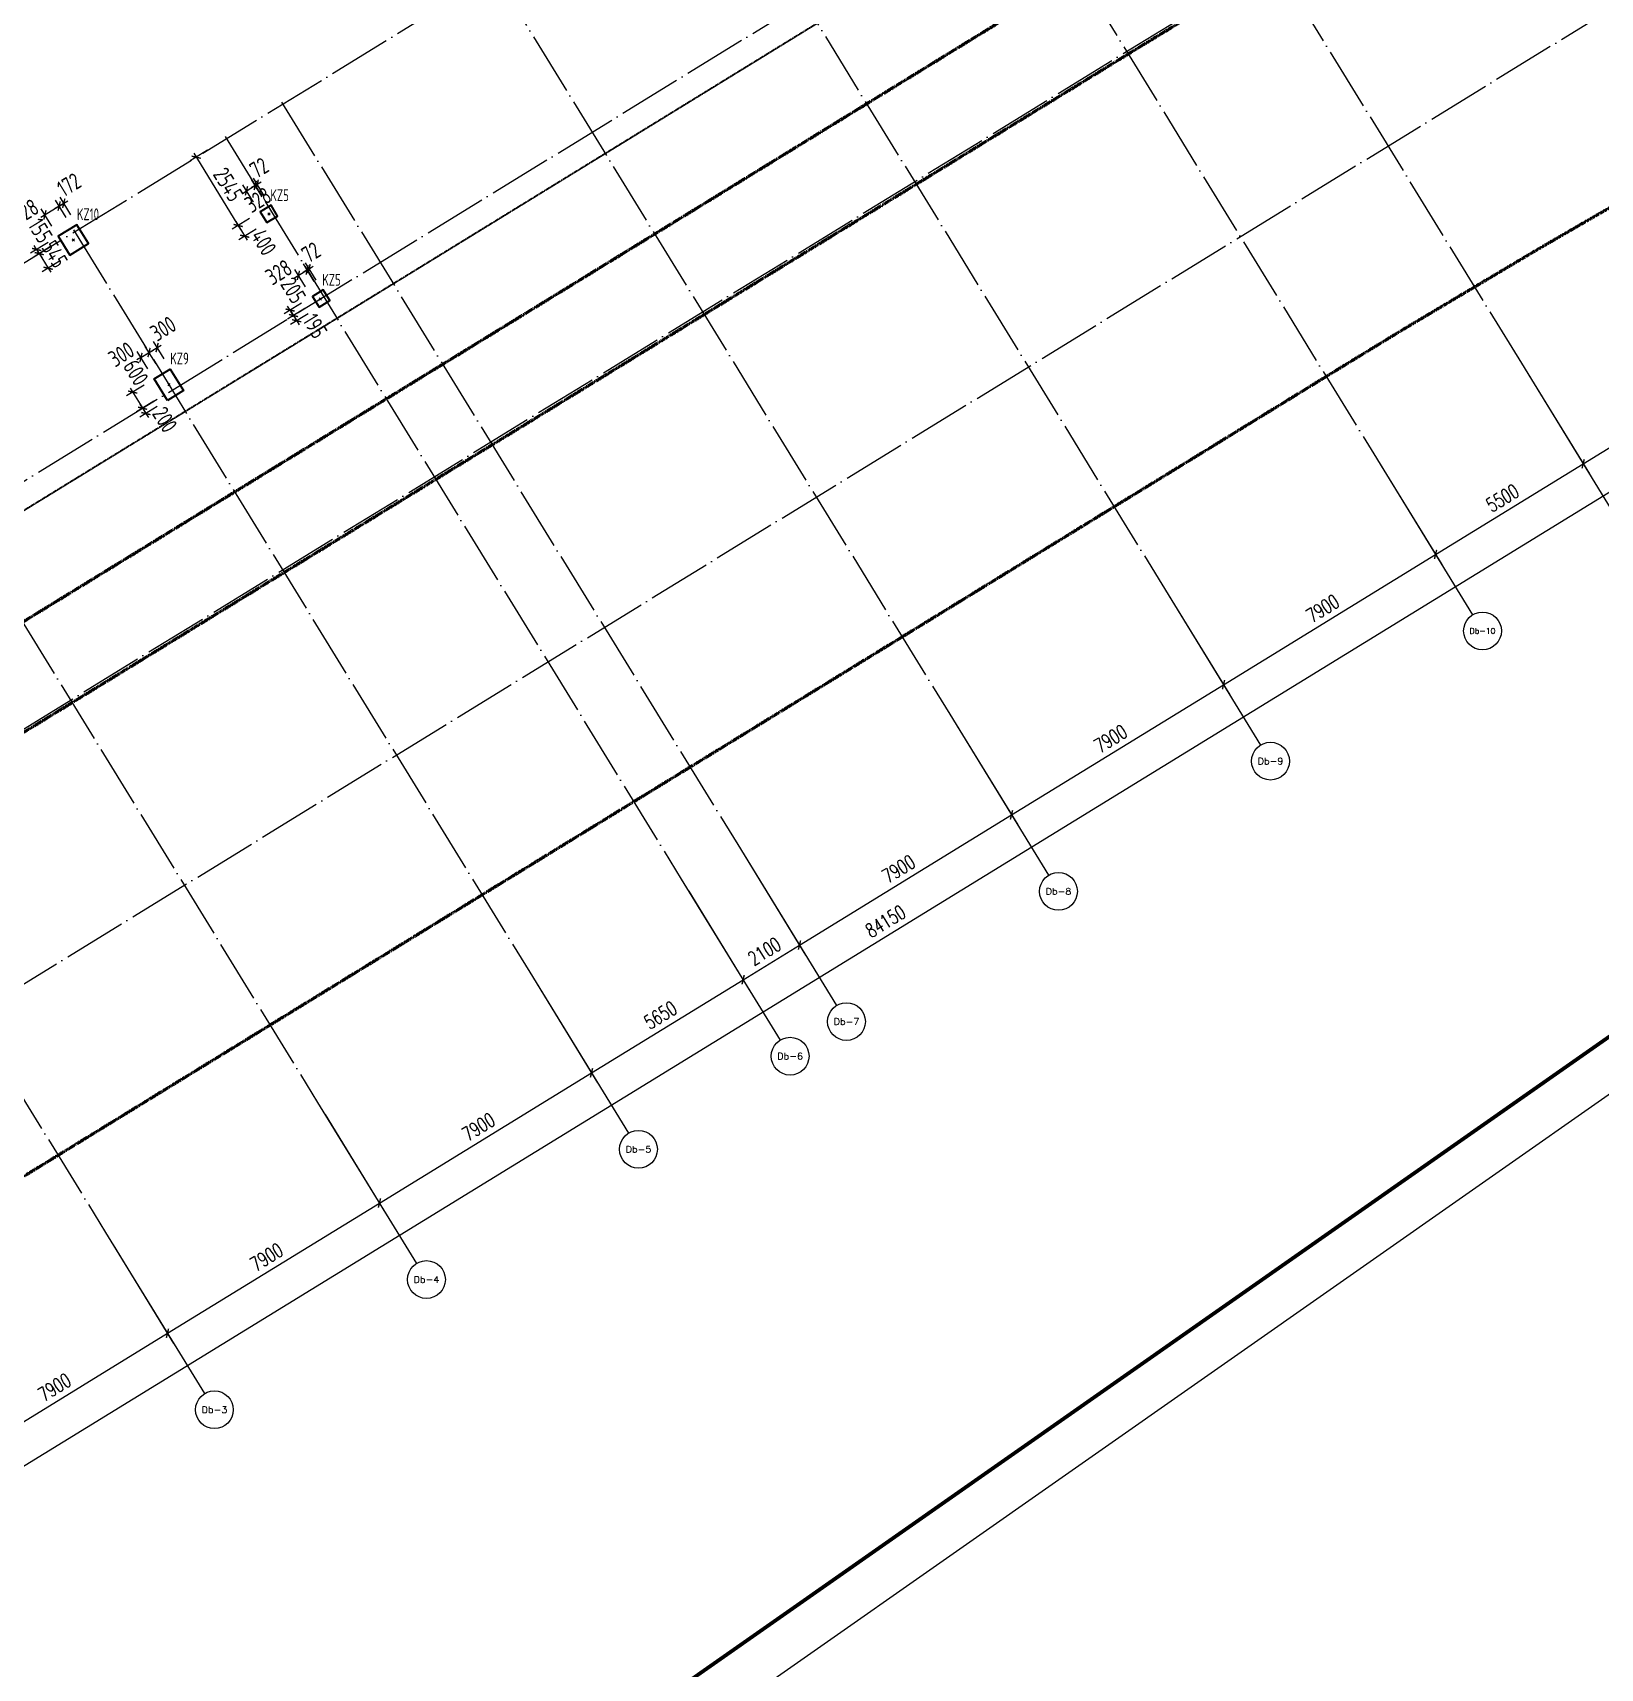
# Model space of a CAD drawing. Header units: millimetres. Extents: x 1089227 to 13101469, y 618865 to 10240562.
# Drawn here: x 1747268 to 1797038, y 4772254 to 4824187 of the extents above; entities that cross this region are included whole.
import ezdxf
from ezdxf.enums import TextEntityAlignment as Align

# ---------------------------------------------------------------- set-up
doc = ezdxf.new("R2010")
doc.units = ezdxf.units.MM
doc.header["$LTSCALE"] = 1000
doc.header["$PDMODE"] = 3
doc.header["$PDSIZE"] = 200
for name, pattern in [('A09-G-CTRL-用地红线+建筑退线_设计区$0$A02-G-MAIN-用地红线+退线_设计区$0$Redline1', [20, 10, -2, 2, -2, 2, -2]), ('A09-G-CTRL-用地红线+建筑退线_设计区$0$Controlline1', [12.8, 8, -1.6, 1.6, -1.6]), ('DOTE', [2.42, 2, -0.2, 0.02, -0.2])]:
    doc.linetypes.add(name, pattern=pattern)
doc.layers.get('0').update_dxf_attribs({"linetype": 'CONTINUOUS'})
doc.layers.get('Defpoints').update_dxf_attribs({"linetype": 'CONTINUOUS'})
for name, color, linetype, lineweight in [('A09-G-CTRL-用地红线+建筑退线_设计区$0$Z-REDL(用地红线)', 10, 'CONTINUOUS', 60), ('A09-G-CTRL-用地红线+建筑退线_设计区$0$Z-REDL-CTRL(建筑控制线)', 40, 'CONTINUOUS', 35), ('S-COLU', 30, 'CONTINUOUS', 0)]:
    doc.layers.add(name, color=color, linetype=linetype, lineweight=lineweight)
for name, color, linetype in [('AXIS', 3, 'CONTINUOUS'), ('AXIS_TEXT', 7, 'CONTINUOUS'), ('COLU_DIM', 3, 'CONTINUOUS'), ('COLU_NUM', 7, 'CONTINUOUS'), ('DOTE', 1, 'DOTE'), ('S-COLU-BEAM', 240, 'CONTINUOUS'), ('TK', 4, 'CONTINUOUS'), ('TK-TEXT', 7, 'CONTINUOUS'), ('VHBoundary', 4, 'CONTINUOUS'), ('单形心', 4, 'CONTINUOUS')]:
    doc.layers.add(name, color=color, linetype=linetype)
doc.styles.add('_TCH_AXIS', font='COMPLEX', dxfattribs={"bigfont": 'AllInOneBig.shx'})
doc.styles.add('_TCH_DIM_T3', font='SIMPLEX', dxfattribs={"width": 0.705882, "bigfont": 'AllInOneBig.shx'})
doc.styles.add('COMPLEX', font='COMPLEX', dxfattribs={"bigfont": 'AllInOneBig.shx'})
doc.styles.add('SADITK-SX', font='simfang.ttf', dxfattribs={"width": 0.7})
doc.styles.add('TSSD_Dimension', font='tssdeng.shx', dxfattribs={"width": 0.75, "bigfont": 'Hztxt.shx'})
doc.styles.add('TSSD_Label', font='Tssdeng.shx', dxfattribs={"width": 0.7, "bigfont": 'hztxt.shx'})
doc.dimstyles.new('_TCH_ARCH&&150', dxfattribs={"dimtxt": 446.25, "dimasz": 150, "dimexe": 375, "dimexo": 450, "dimgap": 189.375, "dimtad": 1, "dimdec": 0, "dimzin": 0, "dimdsep": 46, "dimtxsty": '_TCH_DIM_T3', "dimblk": 'ARCHTICK', "dimcen": 0.09, "dimclrt": 7, "dimazin": 2, "dimtfac": 1, "dimtdec": 0, "dimtix": 1, "dimtmove": 2, "dimatfit": 3, "dimfxl": 0, "dimtolj": 1, "dimtzin": 0, "dimarcsym": 0})
doc.dimstyles.new('TSSD_150_150', dxfattribs={"dimtxt": 525, "dimasz": 150, "dimexe": 225, "dimexo": 375, "dimgap": 150, "dimtad": 1, "dimdec": 0, "dimzin": 0, "dimdsep": 46, "dimtxsty": 'TSSD_Dimension', "dimblk": 'ARCHTICK', "dimblk1": 'ARCHTICK', "dimblk2": 'ARCHTICK', "dimcen": 0, "dimdle": 150, "dimclrt": 7, "dimadec": 0, "dimazin": 0, "dimtfac": 1, "dimtdec": 0, "dimtix": 1, "dimtmove": 2, "dimatfit": 3, "dimfxl": 0, "dimtolj": 1, "dimtzin": 0, "dimarcsym": 0})

# ---------------------------------------------------------------- blocks, each defined once
blk = doc.blocks.new('0323最综用地红线')
at = {"layer": 'A09-G-CTRL-用地红线+建筑退线_设计区$0$Z-REDL(用地红线)', "color": 1, "linetype": 'A09-G-CTRL-用地红线+建筑退线_设计区$0$A02-G-MAIN-用地红线+退线_设计区$0$Redline1', "ltscale": 0.0005}
for points in [[(8218714, 3539520), (8216843, 3538379), (8196798, 3526063), (8183461, 3517876), (8169550, 3509328)], [(8215277, 3540938), (8195227, 3528619), (8181891, 3520433), (8167979, 3511884)], [(8175832, 3499100), (8189738, 3507641), (8203075, 3515832), (8223107, 3528134), (8224907, 3529233), (8229091, 3531724), (8231105, 3532893), (8234963, 3535076), (8237071, 3536240), (8241844, 3538808)]]:
    blk.add_lwpolyline(points, dxfattribs=at)
at = {"layer": 'A09-G-CTRL-用地红线+建筑退线_设计区$0$Z-REDL-CTRL(建筑控制线)', "linetype": 'A09-G-CTRL-用地红线+建筑退线_设计区$0$Controlline1', "ltscale": 0.0005, "flags": 128}
blk.add_lwpolyline([(8299567, 3686108), (8326626, 3675265), (8336400, 3687495), (8338983, 3690878), (8341712, 3688883), (8341724, 3688834), (8348492, 3681996), (8336495, 3657264), (8335815, 3655857), (8334921, 3653765), (8334408, 3652495), (8333554, 3650188), (8332762, 3647815), (8332296, 3646270), (8331866, 3644682), (8331460, 3643007), (8331063, 3641145), (8330737, 3639422), (8330293, 3636480), (8330017, 3634043), (8329761, 3630317), (8329732, 3627942), (8329763, 3625708), (8329928, 3622644), (8330113, 3620704), (8330325, 3618642), (8330653, 3615645), (8331572, 3606971), (8333151, 3600656), (8334420, 3595620), (8335099, 3592902), (8332162, 3588340), (8329462, 3587873), (8325135, 3587049), (8322510, 3586515), (8319525, 3585891), (8317926, 3585544), (8316578, 3585249), (8315535, 3585011), (8313300, 3584499), (8310791, 3583894), (8309251, 3583537), (8305740, 3582637), (8303918, 3582156), (8302104, 3581668), (8299703, 3581012), (8297227, 3580315), (8295056, 3579682), (8292998, 3579074), (8290643, 3578358), (8288572, 3577710), (8287591, 3577398), (8286161, 3576940), (8284503, 3576401), (8282624, 3575767), (8281086, 3575247), (8278146, 3574222), (8273894, 3572680), (8272471, 3572149), (8271089, 3571640), (8267888, 3570407), (8264331, 3569000), (8260702, 3567515), (8258549, 3566609), (8254947, 3565066), (8252185, 3563832), (8250834, 3563232), (8249176, 3562470), (8247994, 3561930), (8245505, 3560754), (8242980, 3559544), (8239801, 3558013), (8237959, 3557076), (8235838, 3555996), (8233384, 3554698), (8228450, 3552051), (8226178, 3550787), (8222141, 3548504), (8215629, 3544667), (8213710, 3543497), (8193657, 3531175), (8180322, 3522990), (8166408, 3514440), (8156991, 3508658), (8151138, 3505062), (8142685, 3507267), (8121171, 3545747), (8120724, 3546549), (8120233, 3547383), (8119272, 3548967), (8118108, 3550752), (8117067, 3552244), (8115806, 3553970), (8115672, 3554140), (8146431, 3575790), (8162146, 3587599), (8162295, 3588125), (8199863, 3615253), (8204215, 3618404), (8231584, 3638167), (8260590, 3655826), (8295376, 3680010)], close=True, dxfattribs=at)
blk = doc.blocks.new('template_31-施工图_A0_A0_1.0000_3fa9c08c64a9101061c9a26412af947e', base_point=(-1189, 0))
at = {"layer": 'TK'}
blk.add_lwpolyline([(-1189, 841), (1189, 841), (1189, 0), (-1189, 0)], close=True, dxfattribs=at)
at = {"layer": 'TK', "const_width": 0.8}
blk.add_lwpolyline([(-1164, 831), (-1164, 10), (1179, 10), (1179, 831)], close=True, dxfattribs=at)
at = {"layer": 'VHBoundary'}
blk.add_lwpolyline([(-1189, 841), (1189, 841), (1189, 0), (-1189, 0)], close=True, dxfattribs=at)
at = {"layer": 'TK-TEXT', "style": 'SADITK-SX', "width": 0.7}
for tag, p in [('市政会签', (-1176, 381.5)), ('园林会签', (-1176, 343.5)), ('幕墙会签', (-1176, 305.5)), ('装饰会签', (-1176, 267.5)), ('燃气会签', (-1176, 229.5)), ('暖通会签', (-1176, 191.5)), ('电气会签', (-1176, 153.5)), ('给排水会签', (-1176, 115.5)), ('结构会签', (-1176, 77.5)), ('建筑会签', (-1176, 39.5))]:
    blk.add_attdef(tag, text='', height=4, rotation=90, dxfattribs=at).set_placement(p, align=Align.MIDDLE_CENTER)
for tag, height, p in [('专业审定', 4, (1134.75, 268)), ('专业审核', 4, (1134.75, 248)), ('项目负责1', 4, (1134.75, 238)), ('项目负责2', 4, (1134.75, 228)), ('专业负责1', 4, (1134.75, 218)), ('专业负责2', 4, (1134.75, 208)), ('专业校对', 4, (1134.75, 198)), ('专业设计', 4, (1134.75, 188)), ('方案设计', 4, (1134.75, 178)), ('专业制图', 4, (1134.75, 168)), ('建设单位_001', 4, (1148.5, 140)), ('建设地点_001', 4, (1148.5, 124)), ('工程名称_001', 4, (1148.5, 106)), ('子项名称_001', 4, (1148.5, 86)), ('图纸名称_001', 4, (1148.5, 66)), ('版次', 4, (1129.5, 53)), ('日期', 4, (1165, 53)), ('图别', 4, (1129.5, 43)), ('图号', 4, (1165, 43)), ('合同号', 4, (1136, 30)), ('项目编号1', 2, (1114.06, 13.58)), ('阶段编号1', 2, (1132.25, 13.75)), ('子项编号1', 2, (1144.75, 13.75))]:
    blk.add_attdef(tag, text='', height=height, dxfattribs=at).set_placement(p, align=Align.MIDDLE_CENTER)
blk = doc.blocks.new('_AXISO')
blk.add_circle((0, 0), 0.5)
at = {"layer": 'AXIS_TEXT', "style": 'COMPLEX', "width": 1.041667}
blk.add_attdef('A', text='', height=0.56, dxfattribs=at).set_placement((-0.25, -0.28), (0.25, -0.28), align=Align.FIT)
blk = doc.blocks.new('_ArchTick')
at = {"color": 0, "linetype": 'ByBlock', "const_width": 0.3}
blk.add_lwpolyline([(-0.71, -0.71), (0.71, 0.71)], dxfattribs=at)
blk = doc.blocks.new('*D436')
at = {"layer": 'AXIS', "color": 0, "lineweight": -2, "transparency": 16777216}
for p, q in [((-93376, -3736), (-90824, -7890)), ((-162726, -51612), (-91021, -7571)), ((-165081, -47777), (-162529, -51931))]:
    blk.add_line(p, q, dxfattribs=at)
at = {"layer": 'Defpoints', "color": 0, "transparency": 16777216}
for p in [(-93611, -3353), (-91021, -7571), (-165316, -47394)]:
    blk.add_point(p, dxfattribs=at)
at = {"layer": 'AXIS', "color": 0, "lineweight": -2, "transparency": 16777216, "xscale": 150, "yscale": 150, "zscale": 150}
for p, rotation in [((-91021, -7571), 31.5582956550233), ((-162726, -51612), 211.5582956550233)]:
    blk.add_blockref('_ArchTick', p, dxfattribs=dict(at, rotation=rotation))
at = {"layer": 'AXIS', "color": 7, "transparency": 16777216, "insert": (-127089, -29240), "char_height": 446.2, "attachment_point": 5, "rotation": 31.5583, "style": '_TCH_DIM_T3'}
blk.add_mtext('\\A1;84150', dxfattribs=at)
blk = doc.blocks.new('*D438')
at = {"layer": 'AXIS', "color": 0, "lineweight": -2, "transparency": 16777216}
for p, q in [((-151617, -39508), (-149694, -42640)), ((-156622, -46455), (-149890, -42320)), ((-158349, -43643), (-156426, -46774))]:
    blk.add_line(p, q, dxfattribs=at)
at = {"layer": 'Defpoints', "color": 0, "transparency": 16777216}
for p in [(-151853, -39125), (-149890, -42320), (-158585, -43259)]:
    blk.add_point(p, dxfattribs=at)
at = {"layer": 'AXIS', "color": 0, "lineweight": -2, "transparency": 16777216, "xscale": 150, "yscale": 150, "zscale": 150}
for p, rotation in [((-149890, -42320), 31.55829565502443), ((-156622, -46455), 211.5582956550244)]:
    blk.add_blockref('_ArchTick', p, dxfattribs=dict(at, rotation=rotation))
at = {"layer": 'AXIS', "color": 7, "transparency": 16777216, "insert": (-153472, -44036), "char_height": 446.2, "attachment_point": 5, "rotation": 31.5583, "style": '_TCH_DIM_T3'}
blk.add_mtext('\\A1;7900', dxfattribs=at)
blk = doc.blocks.new('*D439')
at = {"layer": 'AXIS', "color": 0, "lineweight": -2, "transparency": 16777216}
for p, q in [((-144886, -35374), (-142962, -38505)), ((-149890, -42320), (-143159, -38185)), ((-151617, -39508), (-149694, -42640))]:
    blk.add_line(p, q, dxfattribs=at)
at = {"layer": 'Defpoints', "color": 0, "transparency": 16777216}
for p in [(-145121, -34990), (-143159, -38185), (-151853, -39125)]:
    blk.add_point(p, dxfattribs=at)
at = {"layer": 'AXIS', "color": 0, "lineweight": -2, "transparency": 16777216, "xscale": 150, "yscale": 150, "zscale": 150}
for p, rotation in [((-143159, -38185), 31.55829565502443), ((-149890, -42320), 211.5582956550244)]:
    blk.add_blockref('_ArchTick', p, dxfattribs=dict(at, rotation=rotation))
at = {"layer": 'AXIS', "color": 7, "transparency": 16777216, "insert": (-146740, -39901), "char_height": 446.2, "attachment_point": 5, "rotation": 31.5583, "style": '_TCH_DIM_T3'}
blk.add_mtext('\\A1;7900', dxfattribs=at)
blk = doc.blocks.new('*D440')
at = {"layer": 'AXIS', "color": 0, "lineweight": -2, "transparency": 16777216}
for p, q in [((-138154, -31239), (-136231, -34370)), ((-143159, -38185), (-136427, -34051)), ((-144886, -35374), (-142962, -38505))]:
    blk.add_line(p, q, dxfattribs=at)
at = {"layer": 'Defpoints', "color": 0, "transparency": 16777216}
for p in [(-138390, -30855), (-136427, -34051), (-145121, -34990)]:
    blk.add_point(p, dxfattribs=at)
at = {"layer": 'AXIS', "color": 0, "lineweight": -2, "transparency": 16777216, "xscale": 150, "yscale": 150, "zscale": 150}
for p, rotation in [((-136427, -34051), 31.55829565502443), ((-143159, -38185), 211.5582956550244)]:
    blk.add_blockref('_ArchTick', p, dxfattribs=dict(at, rotation=rotation))
at = {"layer": 'AXIS', "color": 7, "transparency": 16777216, "insert": (-140009, -35767), "char_height": 446.2, "attachment_point": 5, "rotation": 31.5583, "style": '_TCH_DIM_T3'}
blk.add_mtext('\\A1;7900', dxfattribs=at)
blk = doc.blocks.new('*D441')
at = {"layer": 'AXIS', "color": 0, "lineweight": -2, "transparency": 16777216}
for p, q in [((-133340, -28282), (-131416, -31413)), ((-136427, -34051), (-131613, -31094)), ((-138154, -31239), (-136231, -34370))]:
    blk.add_line(p, q, dxfattribs=at)
at = {"layer": 'Defpoints', "color": 0, "transparency": 16777216}
for p in [(-133575, -27898), (-138390, -30855), (-131613, -31094)]:
    blk.add_point(p, dxfattribs=at)
at = {"layer": 'AXIS', "color": 0, "lineweight": -2, "transparency": 16777216, "xscale": 150, "yscale": 150, "zscale": 150}
for p, rotation in [((-131613, -31094), 31.5582956550205), ((-136427, -34051), 211.5582956550205)]:
    blk.add_blockref('_ArchTick', p, dxfattribs=dict(at, rotation=rotation))
at = {"layer": 'AXIS', "color": 7, "transparency": 16777216, "insert": (-134236, -32221), "char_height": 446.2, "attachment_point": 5, "rotation": 31.5583, "style": '_TCH_DIM_T3'}
blk.add_mtext('\\A1;5650', dxfattribs=at)
blk = doc.blocks.new('*D442')
at = {"layer": 'AXIS', "color": 0, "lineweight": -2, "transparency": 16777216}
for p, q in [((-131550, -27183), (-129627, -30314)), ((-133340, -28282), (-131416, -31413)), ((-131613, -31094), (-129823, -29995))]:
    blk.add_line(p, q, dxfattribs=at)
at = {"layer": 'Defpoints', "color": 0, "transparency": 16777216}
for p in [(-131786, -26799), (-133575, -27898), (-129823, -29995)]:
    blk.add_point(p, dxfattribs=at)
at = {"layer": 'AXIS', "color": 0, "lineweight": -2, "transparency": 16777216, "xscale": 150, "yscale": 150, "zscale": 150}
for p, rotation in [((-129823, -29995), 31.55829565502717), ((-131613, -31094), 211.5582956550272)]:
    blk.add_blockref('_ArchTick', p, dxfattribs=dict(at, rotation=rotation))
at = {"layer": 'AXIS', "color": 7, "transparency": 16777216, "insert": (-130934, -30193), "char_height": 446.2, "attachment_point": 5, "rotation": 31.5583, "style": '_TCH_DIM_T3'}
blk.add_mtext('\\A1;2100', dxfattribs=at)
blk = doc.blocks.new('*D443')
at = {"layer": 'AXIS', "color": 0, "lineweight": -2, "transparency": 16777216}
for p, q in [((-124819, -23048), (-122895, -26180)), ((-129823, -29995), (-123092, -25860)), ((-131550, -27183), (-129627, -30314))]:
    blk.add_line(p, q, dxfattribs=at)
at = {"layer": 'Defpoints', "color": 0, "transparency": 16777216}
for p in [(-125054, -22665), (-123092, -25860), (-131786, -26799)]:
    blk.add_point(p, dxfattribs=at)
at = {"layer": 'AXIS', "color": 0, "lineweight": -2, "transparency": 16777216, "xscale": 150, "yscale": 150, "zscale": 150}
for p, rotation in [((-123092, -25860), 31.55829565502443), ((-129823, -29995), 211.5582956550244)]:
    blk.add_blockref('_ArchTick', p, dxfattribs=dict(at, rotation=rotation))
at = {"layer": 'AXIS', "color": 7, "transparency": 16777216, "insert": (-126673, -27576), "char_height": 446.2, "attachment_point": 5, "rotation": 31.5583, "style": '_TCH_DIM_T3'}
blk.add_mtext('\\A1;7900', dxfattribs=at)
blk = doc.blocks.new('*D444')
at = {"layer": 'AXIS', "color": 0, "lineweight": -2, "transparency": 16777216}
for p, q in [((-118087, -18914), (-116164, -22045)), ((-123092, -25860), (-116360, -21726)), ((-124819, -23048), (-122895, -26180))]:
    blk.add_line(p, q, dxfattribs=at)
at = {"layer": 'Defpoints', "color": 0, "transparency": 16777216}
for p in [(-118323, -18530), (-116360, -21726), (-125054, -22665)]:
    blk.add_point(p, dxfattribs=at)
at = {"layer": 'AXIS', "color": 0, "lineweight": -2, "transparency": 16777216, "xscale": 150, "yscale": 150, "zscale": 150}
for p, rotation in [((-116360, -21726), 31.55829565502443), ((-123092, -25860), 211.5582956550244)]:
    blk.add_blockref('_ArchTick', p, dxfattribs=dict(at, rotation=rotation))
at = {"layer": 'AXIS', "color": 7, "transparency": 16777216, "insert": (-119942, -23441), "char_height": 446.2, "attachment_point": 5, "rotation": 31.5583, "style": '_TCH_DIM_T3'}
blk.add_mtext('\\A1;7900', dxfattribs=at)
blk = doc.blocks.new('*D445')
at = {"layer": 'AXIS', "color": 0, "lineweight": -2, "transparency": 16777216}
for p, q in [((-111355, -14779), (-109432, -17911)), ((-116360, -21726), (-109628, -17591)), ((-118087, -18914), (-116164, -22045))]:
    blk.add_line(p, q, dxfattribs=at)
at = {"layer": 'Defpoints', "color": 0, "transparency": 16777216}
for p in [(-111591, -14396), (-109628, -17591), (-118323, -18530)]:
    blk.add_point(p, dxfattribs=at)
at = {"layer": 'AXIS', "color": 0, "lineweight": -2, "transparency": 16777216, "xscale": 150, "yscale": 150, "zscale": 150}
for p, rotation in [((-109628, -17591), 31.55829565502443), ((-116360, -21726), 211.5582956550244)]:
    blk.add_blockref('_ArchTick', p, dxfattribs=dict(at, rotation=rotation))
at = {"layer": 'AXIS', "color": 7, "transparency": 16777216, "insert": (-113210, -19307), "char_height": 446.2, "attachment_point": 5, "rotation": 31.5583, "style": '_TCH_DIM_T3'}
blk.add_mtext('\\A1;7900', dxfattribs=at)
blk = doc.blocks.new('*D446')
at = {"layer": 'AXIS', "color": 0, "lineweight": -2, "transparency": 16777216}
for p, q in [((-106669, -11901), (-104745, -15032)), ((-111355, -14779), (-109432, -17911)), ((-109628, -17591), (-104942, -14713))]:
    blk.add_line(p, q, dxfattribs=at)
at = {"layer": 'Defpoints', "color": 0, "transparency": 16777216}
for p in [(-106904, -11517), (-111591, -14396), (-104942, -14713)]:
    blk.add_point(p, dxfattribs=at)
at = {"layer": 'AXIS', "color": 0, "lineweight": -2, "transparency": 16777216, "xscale": 150, "yscale": 150, "zscale": 150}
for p, rotation in [((-104942, -14713), 31.55829565502152), ((-109628, -17591), 211.5582956550216)]:
    blk.add_blockref('_ArchTick', p, dxfattribs=dict(at, rotation=rotation))
at = {"layer": 'AXIS', "color": 7, "transparency": 16777216, "insert": (-107501, -15800), "char_height": 446.2, "attachment_point": 5, "rotation": 31.5583, "style": '_TCH_DIM_T3'}
blk.add_mtext('\\A1;5500', dxfattribs=at)
blk = doc.blocks.new('*D447')
at = {"layer": 'AXIS', "color": 0, "lineweight": -2, "transparency": 16777216}
for p, q in [((-99937, -7766), (-98014, -10897)), ((-104942, -14713), (-98210, -10578)), ((-106669, -11901), (-104745, -15032))]:
    blk.add_line(p, q, dxfattribs=at)
at = {"layer": 'Defpoints', "color": 0, "transparency": 16777216}
for p in [(-100173, -7383), (-98210, -10578), (-106904, -11517)]:
    blk.add_point(p, dxfattribs=at)
at = {"layer": 'AXIS', "color": 0, "lineweight": -2, "transparency": 16777216, "xscale": 150, "yscale": 150, "zscale": 150}
for p, rotation in [((-98210, -10578), 31.55829565502156), ((-104942, -14713), 211.5582956550216)]:
    blk.add_blockref('_ArchTick', p, dxfattribs=dict(at, rotation=rotation))
at = {"layer": 'AXIS', "color": 7, "transparency": 16777216, "insert": (-101792, -12294), "char_height": 446.2, "attachment_point": 5, "rotation": 31.5583, "style": '_TCH_DIM_T3'}
blk.add_mtext('\\A1;7900', dxfattribs=at)
blk = doc.blocks.new('BANWANG_XINGXIN')
at = {"color": 0}
for points in [[(0.7, 0.7), (-0.7, -0.7)], [(-0.7, 0.7), (0.7, -0.7)]]:
    blk.add_lwpolyline(points, dxfattribs=at)
blk = doc.blocks.new('*D1352')
at = {"layer": 'COLU_DIM', "color": 0, "lineweight": -2, "transparency": 16777216}
for p, q in [((1756204, 4816291), (1755864, 4816845)), ((1755575, 4816403), (1756110, 4816732)), ((1755925, 4816120), (1755585, 4816673))]:
    blk.add_line(p, q, dxfattribs=at)
at = {"layer": 'Defpoints', "color": 0, "transparency": 16777216}
for p in [(1755982, 4816653), (1756401, 4815972), (1756121, 4815800)]:
    blk.add_point(p, dxfattribs=at)
at = {"layer": 'COLU_DIM', "color": 0, "lineweight": -2, "transparency": 16777216, "xscale": 150, "yscale": 150, "zscale": 150}
for p, rotation in [((1755703, 4816482), 211.5609574765271), ((1755982, 4816653), 31.56095747652708)]:
    blk.add_blockref('_ArchTick', p, dxfattribs=dict(at, rotation=rotation))
at = {"layer": 'COLU_DIM', "color": 7, "transparency": 16777216, "insert": (1755079, 4816583), "char_height": 525, "attachment_point": 5, "rotation": 31.561, "style": 'TSSD_Dimension'}
blk.add_mtext('\\A1;328', dxfattribs=at)
blk = doc.blocks.new('*D1353')
at = {"layer": 'COLU_DIM', "color": 0, "lineweight": -2, "transparency": 16777216}
for p, q in [((1756204, 4816291), (1755864, 4816845)), ((1756266, 4816329), (1755926, 4816883)), ((1755982, 4816653), (1755854, 4816575)), ((1755982, 4816653), (1756043, 4816691)), ((1756043, 4816691), (1756171, 4816770))]:
    blk.add_line(p, q, dxfattribs=at)
at = {"layer": 'Defpoints', "color": 0, "transparency": 16777216}
for p in [(1756043, 4816691), (1756401, 4815972), (1756462, 4816009)]:
    blk.add_point(p, dxfattribs=at)
at = {"layer": 'COLU_DIM', "color": 0, "lineweight": -2, "transparency": 16777216, "xscale": 150, "yscale": 150, "zscale": 150}
for p, rotation in [((1756043, 4816691), 211.5609574765271), ((1755982, 4816653), 31.56095747652707)]:
    blk.add_blockref('_ArchTick', p, dxfattribs=dict(at, rotation=rotation))
at = {"layer": 'COLU_DIM', "color": 7, "transparency": 16777216, "insert": (1756106, 4817214), "char_height": 525, "attachment_point": 5, "rotation": 31.561, "style": 'TSSD_Dimension'}
blk.add_mtext('\\A1;72', dxfattribs=at)
blk = doc.blocks.new('*D1354')
at = {"layer": 'COLU_DIM', "color": 0, "lineweight": -2, "transparency": 16777216}
for p, q in [((1755802, 4815604), (1755248, 4815264)), ((1755909, 4815429), (1755355, 4815089)), ((1755440, 4815381), (1755361, 4815509)), ((1755440, 4815381), (1755547, 4815207)), ((1755547, 4815207), (1755625, 4815079))]:
    blk.add_line(p, q, dxfattribs=at)
at = {"layer": 'Defpoints', "color": 0, "transparency": 16777216}
for p in [(1756121, 4815800), (1756229, 4815625), (1755547, 4815207)]:
    blk.add_point(p, dxfattribs=at)
at = {"layer": 'COLU_DIM', "color": 0, "lineweight": -2, "transparency": 16777216, "xscale": 150, "yscale": 150, "zscale": 150}
for p, rotation in [((1755440, 4815381), 301.5609574800183), ((1755547, 4815207), 121.5609574800182)]:
    blk.add_blockref('_ArchTick', p, dxfattribs=dict(at, rotation=rotation))
at = {"layer": 'COLU_DIM', "color": 7, "transparency": 16777216, "insert": (1755540, 4816005), "char_height": 525, "attachment_point": 5, "rotation": 301.561, "style": 'TSSD_Dimension'}
blk.add_mtext('\\A1;205', dxfattribs=at)
blk = doc.blocks.new('*D1355')
at = {"layer": 'COLU_DIM', "color": 0, "lineweight": -2, "transparency": 16777216}
for p, q in [((1755909, 4815429), (1755355, 4815089)), ((1755547, 4815207), (1755468, 4815334)), ((1756011, 4815263), (1755457, 4814923)), ((1755547, 4815207), (1755649, 4815041)), ((1755649, 4815041), (1755727, 4814913))]:
    blk.add_line(p, q, dxfattribs=at)
at = {"layer": 'Defpoints', "color": 0, "transparency": 16777216}
for p in [(1756229, 4815625), (1756331, 4815459), (1755649, 4815041)]:
    blk.add_point(p, dxfattribs=at)
at = {"layer": 'COLU_DIM', "color": 0, "lineweight": -2, "transparency": 16777216, "xscale": 150, "yscale": 150, "zscale": 150}
for p, rotation in [((1755547, 4815207), 301.5609574800183), ((1755649, 4815041), 121.5609574800182)]:
    blk.add_blockref('_ArchTick', p, dxfattribs=dict(at, rotation=rotation))
at = {"layer": 'COLU_DIM', "color": 7, "transparency": 16777216, "insert": (1756235, 4814874), "char_height": 525, "attachment_point": 5, "rotation": 301.561, "style": 'TSSD_Dimension'}
blk.add_mtext('\\A1;195', dxfattribs=at)
blk = doc.blocks.new('*D1356')
at = {"layer": 'COLU_DIM', "color": 0, "lineweight": -2, "transparency": 16777216}
for p, q in [((1747528, 4818327), (1748233, 4818760)), ((1747879, 4818043), (1747538, 4818597)), ((1748328, 4818319), (1747988, 4818873))]:
    blk.add_line(p, q, dxfattribs=at)
at = {"layer": 'Defpoints', "color": 0, "transparency": 16777216}
for p in [(1748106, 4818681), (1748524, 4818000), (1748075, 4817724)]:
    blk.add_point(p, dxfattribs=at)
at = {"layer": 'COLU_DIM', "color": 0, "lineweight": -2, "transparency": 16777216, "xscale": 150, "yscale": 150, "zscale": 150}
for p, rotation in [((1747656, 4818405), 211.5589057502496), ((1748106, 4818681), 31.55890575024969)]:
    blk.add_blockref('_ArchTick', p, dxfattribs=dict(at, rotation=rotation))
at = {"layer": 'COLU_DIM', "color": 7, "transparency": 16777216, "insert": (1747032, 4818506), "char_height": 525, "attachment_point": 5, "rotation": 31.5589, "style": 'TSSD_Dimension'}
blk.add_mtext('\\A1;528', dxfattribs=at)
blk = doc.blocks.new('*D1357')
at = {"layer": 'COLU_DIM', "color": 0, "lineweight": -2, "transparency": 16777216}
for p, q in [((1748475, 4818409), (1748135, 4818963)), ((1748106, 4818681), (1747978, 4818603)), ((1748328, 4818319), (1747988, 4818873)), ((1748106, 4818681), (1748253, 4818772)), ((1748253, 4818772), (1748380, 4818850))]:
    blk.add_line(p, q, dxfattribs=at)
at = {"layer": 'Defpoints', "color": 0, "transparency": 16777216}
for p in [(1748253, 4818772), (1748524, 4818000), (1748671, 4818090)]:
    blk.add_point(p, dxfattribs=at)
at = {"layer": 'COLU_DIM', "color": 0, "lineweight": -2, "transparency": 16777216, "xscale": 150, "yscale": 150, "zscale": 150}
for p, rotation in [((1748253, 4818772), 211.5589057502496), ((1748106, 4818681), 31.55890575024971)]:
    blk.add_blockref('_ArchTick', p, dxfattribs=dict(at, rotation=rotation))
at = {"layer": 'COLU_DIM', "color": 7, "transparency": 16777216, "insert": (1748419, 4819358), "char_height": 525, "attachment_point": 5, "rotation": 31.5589, "style": 'TSSD_Dimension'}
blk.add_mtext('\\A1;172', dxfattribs=at)
blk = doc.blocks.new('*D1358')
at = {"layer": 'COLU_DIM', "color": 0, "lineweight": -2, "transparency": 16777216}
for p, q in [((1747755, 4817527), (1747201, 4817187)), ((1747836, 4817395), (1747283, 4817055)), ((1747393, 4817305), (1747315, 4817433)), ((1747393, 4817305), (1747474, 4817173)), ((1747474, 4817173), (1747553, 4817045))]:
    blk.add_line(p, q, dxfattribs=at)
at = {"layer": 'Defpoints', "color": 0, "transparency": 16777216}
for p in [(1748075, 4817724), (1748156, 4817591), (1747474, 4817173)]:
    blk.add_point(p, dxfattribs=at)
at = {"layer": 'COLU_DIM', "color": 0, "lineweight": -2, "transparency": 16777216, "xscale": 150, "yscale": 150, "zscale": 150}
for p, rotation in [((1747393, 4817305), 301.5589057642135), ((1747474, 4817173), 121.5589057642135)]:
    blk.add_blockref('_ArchTick', p, dxfattribs=dict(at, rotation=rotation))
at = {"layer": 'COLU_DIM', "color": 7, "transparency": 16777216, "insert": (1747510, 4817903), "char_height": 525, "attachment_point": 5, "rotation": 301.5589, "style": 'TSSD_Dimension'}
blk.add_mtext('\\A1;155', dxfattribs=at)
blk = doc.blocks.new('*D1359')
at = {"layer": 'COLU_DIM', "color": 0, "lineweight": -2, "transparency": 16777216}
for p, q in [((1747836, 4817395), (1747283, 4817055)), ((1747474, 4817173), (1747396, 4817300)), ((1747474, 4817173), (1747759, 4816708)), ((1748122, 4816931), (1747568, 4816591)), ((1747759, 4816708), (1747838, 4816581))]:
    blk.add_line(p, q, dxfattribs=at)
at = {"layer": 'Defpoints', "color": 0, "transparency": 16777216}
for p in [(1748156, 4817591), (1748441, 4817127), (1747759, 4816708)]:
    blk.add_point(p, dxfattribs=at)
at = {"layer": 'COLU_DIM', "color": 0, "lineweight": -2, "transparency": 16777216, "xscale": 150, "yscale": 150, "zscale": 150}
for p, rotation in [((1747474, 4817173), 301.5589057642135), ((1747759, 4816708), 121.5589057642135)]:
    blk.add_blockref('_ArchTick', p, dxfattribs=dict(at, rotation=rotation))
at = {"layer": 'COLU_DIM', "color": 7, "transparency": 16777216, "insert": (1747968, 4817156), "char_height": 525, "attachment_point": 5, "rotation": 301.5589, "style": 'TSSD_Dimension'}
blk.add_mtext('\\A1;545', dxfattribs=at)
blk = doc.blocks.new('*D1360')
at = {"layer": 'COLU_DIM', "color": 0, "lineweight": -2, "transparency": 16777216}
for p, q in [((1754556, 4818975), (1754216, 4819529)), ((1753926, 4819087), (1754461, 4819416)), ((1754276, 4818804), (1753936, 4819358))]:
    blk.add_line(p, q, dxfattribs=at)
at = {"layer": 'Defpoints', "color": 0, "transparency": 16777216}
for p in [(1754333, 4819338), (1754473, 4818484), (1754752, 4818656)]:
    blk.add_point(p, dxfattribs=at)
at = {"layer": 'COLU_DIM', "color": 0, "lineweight": -2, "transparency": 16777216, "xscale": 150, "yscale": 150, "zscale": 150}
for p, rotation in [((1754333, 4819338), 31.56095747652708), ((1754054, 4819166), 211.5609574765271)]:
    blk.add_blockref('_ArchTick', p, dxfattribs=dict(at, rotation=rotation))
at = {"layer": 'COLU_DIM', "color": 7, "transparency": 16777216, "insert": (1754423, 4818879), "char_height": 525, "attachment_point": 5, "rotation": 31.561, "style": 'TSSD_Dimension'}
blk.add_mtext('\\A1;328', dxfattribs=at)
blk = doc.blocks.new('*D1361')
at = {"layer": 'COLU_DIM', "color": 0, "lineweight": -2, "transparency": 16777216}
for p, q in [((1754556, 4818975), (1754216, 4819529)), ((1754617, 4819013), (1754277, 4819567)), ((1754395, 4819375), (1754523, 4819454)), ((1754333, 4819338), (1754205, 4819259)), ((1754333, 4819338), (1754395, 4819375))]:
    blk.add_line(p, q, dxfattribs=at)
at = {"layer": 'Defpoints', "color": 0, "transparency": 16777216}
for p in [(1754395, 4819375), (1754752, 4818656), (1754814, 4818694)]:
    blk.add_point(p, dxfattribs=at)
at = {"layer": 'COLU_DIM', "color": 0, "lineweight": -2, "transparency": 16777216, "xscale": 150, "yscale": 150, "zscale": 150}
for p, rotation in [((1754333, 4819338), 31.56095747652707), ((1754395, 4819375), 211.5609574765271)]:
    blk.add_blockref('_ArchTick', p, dxfattribs=dict(at, rotation=rotation))
at = {"layer": 'COLU_DIM', "color": 7, "transparency": 16777216, "insert": (1754458, 4819898), "char_height": 525, "attachment_point": 5, "rotation": 31.561, "style": 'TSSD_Dimension'}
blk.add_mtext('\\A1;72', dxfattribs=at)
blk = doc.blocks.new('*D1362')
at = {"layer": 'COLU_DIM', "color": 0, "lineweight": -2, "transparency": 16777216}
for p, q in [((1752821, 4820457), (1752267, 4820116)), ((1752381, 4820362), (1753870, 4817938)), ((1754153, 4818288), (1753599, 4817948))]:
    blk.add_line(p, q, dxfattribs=at)
at = {"layer": 'Defpoints', "color": 0, "transparency": 16777216}
for p in [(1753141, 4820653), (1754473, 4818484), (1753791, 4818066)]:
    blk.add_point(p, dxfattribs=at)
at = {"layer": 'COLU_DIM', "color": 0, "lineweight": -2, "transparency": 16777216, "xscale": 150, "yscale": 150, "zscale": 150}
for p, rotation in [((1752459, 4820234), 121.5609574800182), ((1753791, 4818066), 301.5609574800183)]:
    blk.add_blockref('_ArchTick', p, dxfattribs=dict(at, rotation=rotation))
at = {"layer": 'COLU_DIM', "color": 7, "transparency": 16777216, "insert": (1753477, 4819366), "char_height": 525, "attachment_point": 5, "rotation": 301.561, "style": 'TSSD_Dimension'}
blk.add_mtext('\\A1;2545', dxfattribs=at)
blk = doc.blocks.new('*D1363')
at = {"layer": 'COLU_DIM', "color": 0, "lineweight": -2, "transparency": 16777216}
for p, q in [((1754153, 4818288), (1753599, 4817948)), ((1753713, 4818193), (1754079, 4817597)), ((1754363, 4817947), (1753809, 4817607))]:
    blk.add_line(p, q, dxfattribs=at)
at = {"layer": 'Defpoints', "color": 0, "transparency": 16777216}
for p in [(1754473, 4818484), (1754682, 4818143), (1754000, 4817725)]:
    blk.add_point(p, dxfattribs=at)
at = {"layer": 'COLU_DIM', "color": 0, "lineweight": -2, "transparency": 16777216, "xscale": 150, "yscale": 150, "zscale": 150}
for p, rotation in [((1753791, 4818066), 121.5609574800182), ((1754000, 4817725), 301.5609574800183)]:
    blk.add_blockref('_ArchTick', p, dxfattribs=dict(at, rotation=rotation))
at = {"layer": 'COLU_DIM', "color": 7, "transparency": 16777216, "insert": (1754603, 4817533), "char_height": 525, "attachment_point": 5, "rotation": 301.561, "style": 'TSSD_Dimension'}
blk.add_mtext('\\A1;400', dxfattribs=at)
blk = doc.blocks.new('*D1364')
at = {"layer": 'COLU_DIM', "color": 0, "lineweight": -2, "transparency": 16777216}
for p, q in [((1750705, 4813876), (1750577, 4813797)), ((1750927, 4813514), (1750587, 4814068)), ((1750705, 4813876), (1750961, 4814033)), ((1751183, 4813671), (1750843, 4814225)), ((1750961, 4814033), (1751089, 4814111))]:
    blk.add_line(p, q, dxfattribs=at)
at = {"layer": 'Defpoints', "color": 0, "transparency": 16777216}
for p in [(1750961, 4814033), (1751379, 4813351), (1751124, 4813194)]:
    blk.add_point(p, dxfattribs=at)
at = {"layer": 'COLU_DIM', "color": 0, "lineweight": -2, "transparency": 16777216, "xscale": 150, "yscale": 150, "zscale": 150}
for p, rotation in [((1750705, 4813876), 31.55829563053464), ((1750961, 4814033), 211.5582956305346)]:
    blk.add_blockref('_ArchTick', p, dxfattribs=dict(at, rotation=rotation))
at = {"layer": 'COLU_DIM', "color": 7, "transparency": 16777216, "insert": (1750081, 4813977), "char_height": 525, "attachment_point": 5, "rotation": 31.5583, "style": 'TSSD_Dimension'}
blk.add_mtext('\\A1;300', dxfattribs=at)
blk = doc.blocks.new('*D1365')
at = {"layer": 'COLU_DIM', "color": 0, "lineweight": -2, "transparency": 16777216}
for p, q in [((1750833, 4813954), (1751344, 4814268)), ((1751439, 4813828), (1751099, 4814382)), ((1751183, 4813671), (1750843, 4814225))]:
    blk.add_line(p, q, dxfattribs=at)
at = {"layer": 'Defpoints', "color": 0, "transparency": 16777216}
for p in [(1751216, 4814190), (1751379, 4813351), (1751635, 4813508)]:
    blk.add_point(p, dxfattribs=at)
at = {"layer": 'COLU_DIM', "color": 0, "lineweight": -2, "transparency": 16777216, "xscale": 150, "yscale": 150, "zscale": 150}
for p, rotation in [((1751216, 4814190), 31.55829563053458), ((1750961, 4814033), 211.5582956305346)]:
    blk.add_blockref('_ArchTick', p, dxfattribs=dict(at, rotation=rotation))
at = {"layer": 'COLU_DIM', "color": 7, "transparency": 16777216, "insert": (1751408, 4814792), "char_height": 525, "attachment_point": 5, "rotation": 31.5583, "style": 'TSSD_Dimension'}
blk.add_mtext('\\A1;300', dxfattribs=at)
blk = doc.blocks.new('*D1366')
at = {"layer": 'COLU_DIM', "color": 0, "lineweight": -2, "transparency": 16777216}
for p, q in [((1750804, 4812998), (1750250, 4812658)), ((1750364, 4812903), (1750835, 4812136)), ((1751118, 4812487), (1750564, 4812146))]:
    blk.add_line(p, q, dxfattribs=at)
at = {"layer": 'Defpoints', "color": 0, "transparency": 16777216}
for p in [(1751124, 4813194), (1750756, 4812264), (1751438, 4812683)]:
    blk.add_point(p, dxfattribs=at)
at = {"layer": 'COLU_DIM', "color": 0, "lineweight": -2, "transparency": 16777216, "xscale": 150, "yscale": 150, "zscale": 150}
for p, rotation in [((1750442, 4812776), 121.5582956637419), ((1750756, 4812264), 301.5582956637419)]:
    blk.add_blockref('_ArchTick', p, dxfattribs=dict(at, rotation=rotation))
at = {"layer": 'COLU_DIM', "color": 7, "transparency": 16777216, "insert": (1750543, 4813399), "char_height": 525, "attachment_point": 5, "rotation": 301.5583, "style": 'TSSD_Dimension'}
blk.add_mtext('\\A1;600', dxfattribs=at)
blk = doc.blocks.new('*D1367')
at = {"layer": 'COLU_DIM', "color": 0, "lineweight": -2, "transparency": 16777216}
for p, q in [((1751118, 4812487), (1750564, 4812146)), ((1751223, 4812316), (1750669, 4811976)), ((1750756, 4812264), (1750678, 4812392)), ((1750756, 4812264), (1750861, 4812094)), ((1750861, 4812094), (1750939, 4811966))]:
    blk.add_line(p, q, dxfattribs=at)
at = {"layer": 'Defpoints', "color": 0, "transparency": 16777216}
for p in [(1751438, 4812683), (1751542, 4812513), (1750861, 4812094)]:
    blk.add_point(p, dxfattribs=at)
at = {"layer": 'COLU_DIM', "color": 0, "lineweight": -2, "transparency": 16777216, "xscale": 150, "yscale": 150, "zscale": 150}
for p, rotation in [((1750756, 4812264), 301.5582956637419), ((1750861, 4812094), 121.5582956637419)]:
    blk.add_blockref('_ArchTick', p, dxfattribs=dict(at, rotation=rotation))
at = {"layer": 'COLU_DIM', "color": 7, "transparency": 16777216, "insert": (1751463, 4811902), "char_height": 525, "attachment_point": 5, "rotation": 301.5583, "style": 'TSSD_Dimension'}
blk.add_mtext('\\A1;200', dxfattribs=at)
blk = doc.blocks.new('裙房轴网260428')
at = {"layer": 'AXIS'}
for p, q in [((-106904.3, -11517.1), (-103764.1, -16629.8)), ((-111590.9, -14395.6), (-108450.7, -19508.3)), ((-118322.5, -18530.2), (-115182.3, -23642.9)), ((-125054.2, -22664.8), (-121914, -27777.5)), ((-131785.8, -26799.4), (-128645.6, -31912.1)), ((-133575.3, -27898.5), (-130435.1, -33011.1)), ((-138389.7, -30855.5), (-135249.5, -35968.1)), ((-145121.3, -34990.1), (-141981.1, -40102.7)), ((-151853, -39124.7), (-148712.8, -44237.3))]:
    blk.add_line(p, q, dxfattribs=at)
at = {"layer": 'DOTE', "color": 16, "linetype": 'DOTE'}
for p, q in [((-187949.8, -28914.8), (-108051.9, 20158.4)), ((-125637.9, 18983.6), (-106904.2, -11517.2)), ((-176669, -28910.2), (-104964, 15130.9)), ((-129659.1, 15021.8), (-111590.8, -14395.7)), ((-173162.4, -34619.3), (-101457.5, 9421.8)), ((-132801.5, 5043.5), (-118322.5, -18530.3)), ((-169551.2, -40498.9), (-97846.3, 3542.3)), ((-139533.2, 908.9), (-125054.1, -22664.9)), ((-146264.8, -3225.7), (-131785.8, -26799.5)), ((-148054.3, -4324.8), (-133575.2, -27898.5)), ((-152868.7, -7281.8), (-138389.6, -30855.5)), ((-159600.3, -11416.4), (-145121.3, -34990.1)), ((-166332, -15551), (-151853, -39124.7))]:
    blk.add_line(p, q, dxfattribs=at)
at = {"layer": 'AXIS'}
ref = blk.add_blockref('_AXISO', (-108136.7, -20019.6), dxfattribs=dict(at, xscale=1200, yscale=1200, zscale=1200))
ref.add_attrib('A', 'Db-10', dxfattribs={"layer": 'AXIS_TEXT', "height": 176, "style": '_TCH_AXIS'}).set_placement((-108547.3, -20107.6), (-107726, -20107.6), align=Align.FIT)
ref = blk.add_blockref('_AXISO', (-114868.3, -24154.1), dxfattribs=dict(at, xscale=1200, yscale=1200, zscale=1200))
ref.add_attrib('A', 'Db-9', dxfattribs={"layer": 'AXIS_TEXT', "height": 206.04, "style": '_TCH_AXIS'}).set_placement((-115275.5, -24257.2), (-114461.1, -24257.2), align=Align.FIT)
ref = blk.add_blockref('_AXISO', (-121600, -28288.7), dxfattribs=dict(at, xscale=1200, yscale=1200, zscale=1200))
ref.add_attrib('A', 'Db-8', dxfattribs={"layer": 'AXIS_TEXT', "height": 206.04, "style": '_TCH_AXIS'}).set_placement((-122007.1, -28391.8), (-121192.8, -28391.8), align=Align.FIT)
ref = blk.add_blockref('_AXISO', (-128331.6, -32423.3), dxfattribs=dict(at, xscale=1200, yscale=1200, zscale=1200))
ref.add_attrib('A', 'Db-7', dxfattribs={"layer": 'AXIS_TEXT', "height": 206.04, "style": '_TCH_AXIS'}).set_placement((-128738.8, -32526.3), (-127924.5, -32526.3), align=Align.FIT)
ref = blk.add_blockref('_AXISO', (-130121, -33522.4), dxfattribs=dict(at, xscale=1200, yscale=1200, zscale=1200))
ref.add_attrib('A', 'Db-6', dxfattribs={"layer": 'AXIS_TEXT', "height": 206.04, "style": '_TCH_AXIS'}).set_placement((-130528.2, -33625.4), (-129713.9, -33625.4), align=Align.FIT)
ref = blk.add_blockref('_AXISO', (-134935.5, -36479.4), dxfattribs=dict(at, xscale=1200, yscale=1200, zscale=1200))
ref.add_attrib('A', 'Db-5', dxfattribs={"layer": 'AXIS_TEXT', "height": 206.04, "style": '_TCH_AXIS'}).set_placement((-135342.6, -36582.4), (-134528.3, -36582.4), align=Align.FIT)
ref = blk.add_blockref('_AXISO', (-141667.1, -40614), dxfattribs=dict(at, xscale=1200, yscale=1200, zscale=1200))
ref.add_attrib('A', 'Db-4', dxfattribs={"layer": 'AXIS_TEXT', "height": 201.47, "style": '_TCH_AXIS'}).set_placement((-142074.9, -40714.7), (-141259.4, -40714.7), align=Align.FIT)
ref = blk.add_blockref('_AXISO', (-148398.8, -44748.6), dxfattribs=dict(at, xscale=1200, yscale=1200, zscale=1200))
ref.add_attrib('A', 'Db-3', dxfattribs={"layer": 'AXIS_TEXT', "height": 206.04, "style": '_TCH_AXIS'}).set_placement((-148805.9, -44851.6), (-147991.6, -44851.6), align=Align.FIT)
for p1, p2, distance, picture, middle in [((-165316.3, -47393.9), (-93611.4, -3352.6), -4950, '*D436', (-127089.1, -29239.7)), ((-106904.3, -11517.1), (-100172.6, -7382.5), -3750, '*D447', (-101791.7, -12293.7)), ((-111590.9, -14395.6), (-106904.3, -11517.1), -3750, '*D446', (-107500.8, -15800.3)), ((-118322.5, -18530.2), (-111590.9, -14395.6), -3750, '*D445', (-113210, -19306.8)), ((-125054.2, -22664.8), (-118322.5, -18530.2), -3750, '*D444', (-119941.6, -23441.4)), ((-131785.8, -26799.4), (-125054.2, -22664.8), -3750, '*D443', (-126673.3, -27576)), ((-133575.3, -27898.5), (-131785.8, -26799.4), -3750, '*D442', (-130933.8, -30192.9)), ((-138389.7, -30855.5), (-133575.3, -27898.5), -3750, '*D441', (-134235.7, -32220.9)), ((-145121.3, -34990.1), (-138389.7, -30855.5), -3750, '*D440', (-140008.8, -35766.7)), ((-151853, -39124.7), (-145121.3, -34990.1), -3750, '*D439', (-146740.4, -39901.3)), ((-158584.6, -43259.3), (-151853, -39124.7), -3750, '*D438', (-153472.1, -44035.9))]:
    dim = blk.add_aligned_dim(p1=p1, p2=p2, distance=distance, dimstyle='_TCH_ARCH&&150', dxfattribs=at)
    dim.commit()
    dim.dimension.update_dxf_attribs({"geometry": picture, "text_midpoint": middle})
blk = doc.blocks.new('04地块地下轴网260428')
blk.add_blockref('裙房轴网260428', (0, 0))

msp = doc.modelspace()

# ---------------------------------------------------------------- linework, layer by layer
at = {"layer": 'S-COLU', "lineweight": 35}
for points in [[(1754703.723, 4818156.744), (1755044.556, 4818366.107), (1754835.183, 4818706.933), (1754494.349, 4818497.571)], [(1748441.16, 4817127.072), (1749037.631, 4817493.435), (1748671.258, 4818089.9), (1748074.786, 4817723.537)], [(1751542.437, 4812512.528), (1751123.745, 4813194.215), (1751635.01, 4813508.234), (1752053.702, 4812826.548)]]:
    msp.add_lwpolyline(points, close=True, dxfattribs=at)
at = {"layer": 'S-COLU-BEAM', "lineweight": 35}
msp.add_lwpolyline([(1756358.381, 4815469.898), (1756699.215, 4815679.26), (1756489.841, 4816020.086), (1756149.008, 4815810.724)], close=True, dxfattribs=at)

# ---------------------------------------------------------------- block references
at = {"xscale": 150, "yscale": 150, "zscale": 150, "rotation": 35.00532206532363}
msp.add_blockref('template_31-施工图_A0_A0_1.0000_3fa9c08c64a9101061c9a26412af947e', (1698846.852, 4721512.469), dxfattribs=at)
for name, p in [('0323最综用地红线', (-6434145.536, 1285525.343)), ('04地块地下轴网260428', (1901435.755, 4825211.796))]:
    msp.add_blockref(name, p)
at = {"layer": '单形心', "xscale": 50, "yscale": 50, "zscale": 50}
for p in [(1754769.453, 4818431.839), (1748556.209, 4817608.486), (1756396.363, 4815734.344), (1751588.724, 4813010.381)]:
    msp.add_blockref('BANWANG_XINGXIN', p, dxfattribs=at)

# ---------------------------------------------------------------- texts
at = {"layer": 'COLU_NUM', "style": 'TSSD_Label', "width": 0.7}
for s, p in [('KZ5', (1754813.585, 4818838.651)), ('KZ10', (1748671.258, 4818234.9)), ('KZ5', (1756462.093, 4816154.438)), ('KZ9', (1751635.01, 4813653.234))]:
    msp.add_text(s, height=375, dxfattribs=at).set_placement(p)

# ---------------------------------------------------------------- dimensions: what is measured, and where the dimension line sits
at = {"layer": 'COLU_DIM', "color": 3}
for base, p1, p2, angle, picture, middle in [((1753791.084, 4818065.564), (1753140.698, 4820652.821), (1754472.751, 4818484.289), 301.5609575, '*D1362', (1753476.542, 4819365.735)), ((1747759.466, 4816708.365), (1748156.035, 4817591.256), (1748441.148, 4817127.065), 301.5589058, '*D1359', (1747968.402, 4817156.353))]:
    dim = msp.add_linear_dim(base=base, p1=p1, p2=p2, angle=angle, dimstyle='TSSD_150_150', dxfattribs=at)
    dim.commit()
    dim.dimension.update_dxf_attribs({"geometry": picture, "text_midpoint": middle})
for base, p1, p2, angle, picture, middle in [((1748252.569, 4818771.589), (1748524.311, 4817999.643), (1748671.269, 4818089.906), 31.5589058, '*D1357', (1748418.935, 4819357.87)), ((1754394.872, 4819375.325), (1754752.029, 4818655.84), (1754813.596, 4818693.658), 31.5609575, '*D1361', (1754457.984, 4819898.2)), ((1754333.305, 4819337.507), (1754472.763, 4818484.296), (1754752.029, 4818655.84), 31.5609575, '*D1360', (1754422.661, 4818878.948)), ((1748105.611, 4818681.325), (1748074.797, 4817723.544), (1748524.311, 4817999.643), 31.5589058, '*D1356', (1747032.138, 4818506.077)), ((1747474.353, 4817172.556), (1748074.786, 4817723.537), (1748156.035, 4817591.256), 301.5589058, '*D1358', (1747509.807, 4817902.987)), ((1754000.446, 4817724.731), (1754472.751, 4818484.289), (1754682.113, 4818143.455), 301.5609575, '*D1363', (1754602.587, 4817532.578)), ((1756043.38, 4816691.112), (1756400.529, 4815971.622), (1756462.104, 4816009.445), 31.5609575, '*D1353', (1756106.492, 4817213.987)), ((1755981.805, 4816653.289), (1756121.271, 4815800.083), (1756400.529, 4815971.622), 31.5609575, '*D1352', (1755078.584, 4816582.579)), ((1755546.897, 4815206.664), (1756121.259, 4815800.076), (1756228.564, 4815625.388), 301.5609575, '*D1354', (1755540.421, 4816005.314)), ((1751216.317, 4814189.921), (1751379.377, 4813351.225), (1751635.01, 4813508.234), 31.5582956, '*D1365', (1751408.498, 4814792.052)), ((1755648.955, 4815040.518), (1756228.564, 4815625.388), (1756330.622, 4815459.243), 301.5609575, '*D1355', (1756235.242, 4814874.173)), ((1750960.685, 4814032.911), (1751123.745, 4813194.215), (1751379.377, 4813351.225), 31.5582956, '*D1364', (1750081.094, 4813976.759)), ((1750756.1, 4812264.222), (1751123.745, 4813194.215), (1751437.786, 4812682.914), 301.5582957, '*D1366', (1750542.916, 4813399.48)), ((1750860.751, 4812093.836), (1751437.786, 4812682.914), (1751542.437, 4812512.528), 301.5582957, '*D1367', (1751462.882, 4811901.655))]:
    dim = msp.add_linear_dim(base=base, p1=p1, p2=p2, angle=angle, dimstyle='TSSD_150_150', dxfattribs=at)
    dim.commit()
    dim.dimension.update_dxf_attribs({"geometry": picture, "text_midpoint": middle, "dimtype": 160})

doc.saveas('drawing.dxf')
